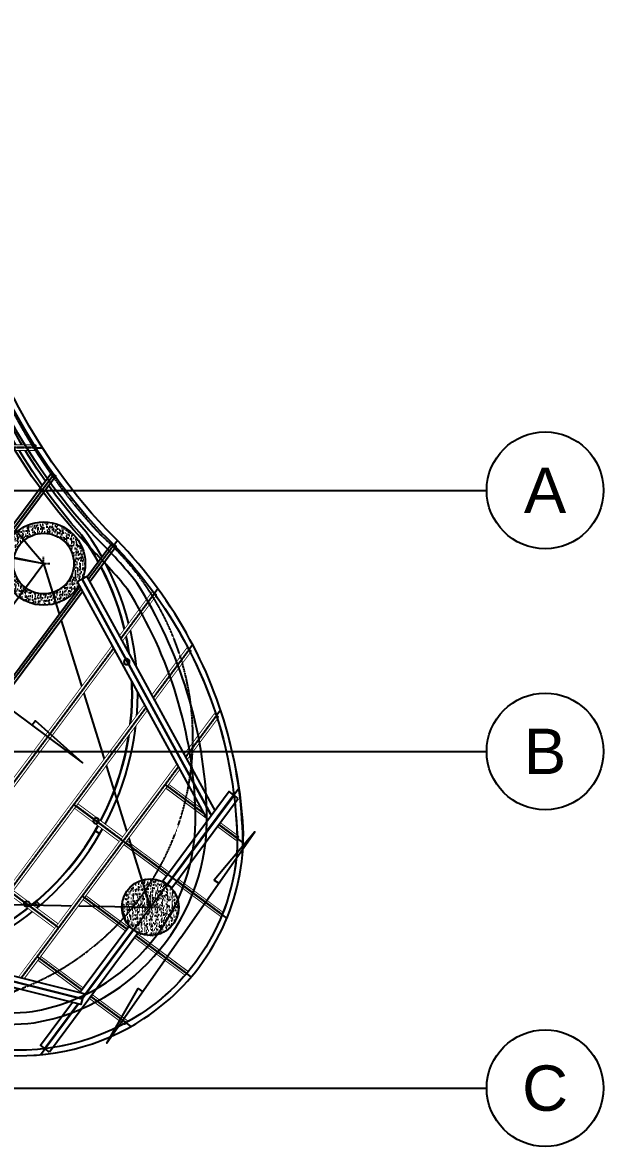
# Model space of a CAD drawing. Header units: millimetres. Extents: x 59135 to 3708801, y -250967 to 196121.
# Drawn here: x 3459877 to 3475223, y -146415 to -116706 of the extents above; entities that cross this region are included whole.
import ezdxf
from ezdxf.enums import TextEntityAlignment as Align

# ---------------------------------------------------------------- set-up
doc = ezdxf.new("R2010")
doc.units = ezdxf.units.MM
doc.header["$LTSCALE"] = 5
doc.set_wipeout_variables(frame=1)
for name, pattern in [('CENTER2', [1.125, 0.75, -0.125, 0.125, -0.125]), ('DASHDOT', [1, 0.5, -0.25, 0, -0.25]), ('HIDDEN', [0.375, 0.25, -0.125])]:
    doc.linetypes.add(name, pattern=pattern)
for name, color, linetype in [('CLARO', 8, 'Continuous'), ('EE-5', 7, 'Continuous'), ('EE-ACHURADOS', 9, 'Continuous'), ('EE-COLUMNAS CONCRETO', 11, 'Continuous'), ('EE-COTAS', 1, 'Continuous'), ('EE-EJES', 8, 'DASHDOT'), ('EE-OCULTAS', 252, 'HIDDEN'), ('EE-OCULTO', 252, 'HIDDEN'), ('EE-PMETALICO 6x4.76', 70, 'Continuous'), ('EE-TEXTO 1', 4, 'Continuous')]:
    doc.layers.add(name, color=color, linetype=linetype)
doc.styles.add('ARIAL EE', font='arial.ttf')

# ---------------------------------------------------------------- blocks, each defined once
blk = doc.blocks.new('*U131')
blk.add_wipeout([(-50, -3204), (50, -3204), (50, -5583), (-50, -5583)])
blk.add_lwpolyline([(-50, -3204), (50, -3204), (50, -5583), (-50, -5583)], close=True)
blk.add_wipeout([(-50, -3204), (50, -3204), (50, -5583), (-50, -5583)])
at = {"layer": 'EE-OCULTAS'}
for p, q in [((-3, -3204), (-3, -5583)), ((3, -3204), (3, -5583))]:
    blk.add_line(p, q, dxfattribs=at)
blk = doc.blocks.new('*U132')
blk.add_wipeout([(-50, -2322), (50, -2322), (50, -5583), (-50, -5583)])
blk.add_lwpolyline([(-50, -2322), (50, -2322), (50, -5583), (-50, -5583)], close=True)
blk.add_wipeout([(-50, -2322), (50, -2322), (50, -5583), (-50, -5583)])
at = {"layer": 'EE-OCULTAS'}
for p, q in [((-3, -2322), (-3, -5583)), ((3, -2322), (3, -5583))]:
    blk.add_line(p, q, dxfattribs=at)
blk = doc.blocks.new('*U133')
blk.add_wipeout([(-50, -2147), (50, -2147), (50, -5583), (-50, -5583)])
blk.add_lwpolyline([(-50, -2147), (50, -2147), (50, -5583), (-50, -5583)], close=True)
blk.add_wipeout([(-50, -2147), (50, -2147), (50, -5583), (-50, -5583)])
at = {"layer": 'EE-OCULTAS'}
for p, q in [((-3, -2147), (-3, -5583)), ((3, -2147), (3, -5583))]:
    blk.add_line(p, q, dxfattribs=at)
blk = doc.blocks.new('*U134')
blk.add_wipeout([(-50, -2655), (50, -2655), (50, -5583), (-50, -5583)])
blk.add_lwpolyline([(-50, -2655), (50, -2655), (50, -5583), (-50, -5583)], close=True)
blk.add_wipeout([(-50, -2655), (50, -2655), (50, -5583), (-50, -5583)])
at = {"layer": 'EE-OCULTAS'}
for p, q in [((-3, -2655), (-3, -5583)), ((3, -2655), (3, -5583))]:
    blk.add_line(p, q, dxfattribs=at)
blk = doc.blocks.new('*U135')
blk.add_lwpolyline([(-64, 333), (63, 333), (63, -1285), (-64, -1285)], close=True)
blk.add_wipeout([(-64, 333), (63, 333), (63, -1285), (-64, -1285)])
at = {"layer": 'EE-OCULTAS'}
for p, q in [((-3, -1285), (-3, 333)), ((3, -1285), (3, 333))]:
    blk.add_line(p, q, dxfattribs=at)
blk = doc.blocks.new('*U136')
blk.add_lwpolyline([(-64, 174), (63, 174), (63, -1446), (-64, -1446)], close=True)
blk.add_wipeout([(-64, 174), (63, 174), (63, -1446), (-64, -1446)])
at = {"layer": 'EE-OCULTAS'}
for p, q in [((-3, -1446), (-3, 174)), ((3, -1446), (3, 174))]:
    blk.add_line(p, q, dxfattribs=at)
blk = doc.blocks.new('COLUMNA CONCRETO')
at = {"layer": 'EE-ACHURADOS'}
h = blk.add_hatch(dxfattribs=at)
h.set_pattern_fill('AR-CONC', color=256)
h.set_pattern_definition([(50, (-2321747.4, -250169.48), (182.184669, -15.939086), [19.05, -209.55]), (355, (-2321747.4, -250169.48), (-35.243421, 191.056845), [15.24, -167.640584]), (100.451445, (-2321732.22, -250170.81), (146.941247, 175.117752), [16.190009, -178.090245]), (46.1842, (-2321747.4, -250118.68), (271.07904, -42.042328), [28.575, -314.325]), (96.635558, (-2321724.8, -250122.2), (237.404134, 247.426125), [24.285023, -267.135608]), (351.184151, (-2321747.4, -250118.68), (237.404134, 247.426125), [22.859967, -251.459732]), (21, (-2321722, -250131.38), (151.614391, -102.265198), [19.05, -209.55]), (326, (-2321722, -250131.38), (61.802028, 184.187966), [15.24, -167.64]), (71.451445, (-2321709.37, -250139.9), (213.416419, 81.922769), [16.190009, -178.089938]), (37.5, (-2321747.4, -250169.485), (3.0886033, 84.5550389), [0, -165.608, 0, -170.18, 0, -168.275]), (7.5, (-2321747.4, -250169.485), (66.8196625, 100.1805748), [0, -97.028, 0, -161.798, 0, -64.135]), (327.5, (-2321804.044, -250169.485), (135.5905952, -5.728744), [0, -63.5, 0, -198.12, 0, -262.89]), (317.5, (-2321829.44, -250169.48), (148.1291814, 25.426491), [0, -82.55, 0, -131.572, 0, -186.69])])
h.paths.add_polyline_path([(-1100, 0, 1), (1100, 0, 1)])
h.paths.add_polyline_path([(800, 0, -1), (-800, 0, -1)], flags=16)
at = {"layer": 'EE-COLUMNAS CONCRETO'}
for radius in [1100, 800]:
    blk.add_circle((0, 0), radius, dxfattribs=at)
at = {"layer": 'EE-EJES'}
for q in [(0, 175), (168, 0)]:
    blk.add_line((0, 0), q, dxfattribs=at)
blk = doc.blocks.new('*U215')
blk.add_lwpolyline([(-64, 645), (63, 645), (63, -7496), (-64, -7496)], close=True)
blk.add_wipeout([(-64, 645), (63, 645), (63, -7496), (-64, -7496)])
at = {"layer": 'EE-OCULTAS'}
for p, q in [((-3, -7496), (-3, 645)), ((3, -7496), (3, 645))]:
    blk.add_line(p, q, dxfattribs=at)
blk = doc.blocks.new('COLUMNA 1500')
at = {"layer": 'EE-ACHURADOS'}
h = blk.add_hatch(dxfattribs=at)
h.set_pattern_fill('AR-CONC', color=256)
h.paths.add_polyline_path([(-750, 0, 1), (750, 0, 1)])
at = {"layer": 'EE-COLUMNAS CONCRETO'}
blk.add_circle((0, 0), 750, dxfattribs=at)
at = {"layer": 'EE-EJES'}
for q in [(0, 317), (263, 0)]:
    blk.add_line((0, 0), q, dxfattribs=at)
blk = doc.blocks.new('*U277')
blk.add_wipeout([(-76, 2159), (76, 2159), (76, -12384), (-76, -12384)])
blk.add_lwpolyline([(-76, 2159), (76, 2159), (76, -12384), (-76, -12384)], close=True)
at = {"layer": 'EE-OCULTO'}
for p, q in [((-4, -12384), (-4, 2159)), ((4, -12384), (4, 2159))]:
    blk.add_line(p, q, dxfattribs=at)
blk = doc.blocks.new('*U166')
blk.add_lwpolyline([(-64, 988), (63, 988), (63, -12577), (-64, -12577)], close=True)
blk.add_wipeout([(-64, 988), (63, 988), (63, -12577), (-64, -12577)])
at = {"layer": 'EE-OCULTAS'}
for p, q in [((-3, -12577), (-3, 988)), ((3, -12577), (3, 988))]:
    blk.add_line(p, q, dxfattribs=at)
blk = doc.blocks.new('*U167')
blk.add_lwpolyline([(-64, 566), (63, 566), (63, -11930), (-64, -11930)], close=True)
blk.add_wipeout([(-64, 566), (63, 566), (63, -11930), (-64, -11930)])
at = {"layer": 'EE-OCULTAS'}
for p, q in [((-3, -11930), (-3, 566)), ((3, -11930), (3, 566))]:
    blk.add_line(p, q, dxfattribs=at)
blk = doc.blocks.new('*U168')
blk.add_lwpolyline([(-63, -106), (63, -106), (63, -10963), (-63, -10963)], close=True)
blk.add_wipeout([(-63, -106), (63, -106), (63, -10963), (-63, -10963)])
at = {"layer": 'EE-OCULTAS'}
for p, q in [((-3, -10963), (-3, -106)), ((3, -10963), (3, -106))]:
    blk.add_line(p, q, dxfattribs=at)
blk = doc.blocks.new('*U193')
blk.add_wipeout([(-70, 6513), (70, 6513), (70, -7637), (-70, -7637)])
blk.add_lwpolyline([(-70, 6513), (70, 6513), (70, -7637), (-70, -7637)], close=True)
at = {"layer": 'EE-OCULTAS'}
for p, q in [((-3, 6513), (-3, -7637)), ((3, 6513), (3, -7637))]:
    blk.add_line(p, q, dxfattribs=at)
blk = doc.blocks.new('POSTE M 6x4.76')
at = {"layer": 'EE-ACHURADOS'}
h = blk.add_hatch(color=256, dxfattribs=at)
h.dxf.hatch_style = 1
h.paths.add_polyline_path([(-102, -37, 1), (51, -37, 1)])
h.paths.add_polyline_path([(46, -37, -1), (-97, -37, -1)], flags=16)
at = {"layer": 'EE-PMETALICO 6x4.76'}
for radius in [76.2, 71.4]:
    blk.add_circle((-26, -37), radius, dxfattribs=at)
blk = doc.blocks.new('ITEM_1')
at = {"layer": 'EE-5'}
blk.add_circle((0, 0), 3.857, dxfattribs=at)
at = {"layer": 'EE-TEXTO 1', "style": 'ARIAL EE', "flags": 4}
blk.add_attdef('EJE', text='', height=3, dxfattribs=at).set_placement((0.001, -0.001), align=Align.MIDDLE_CENTER)
blk = doc.blocks.new('A$C572D47DB')
at = {"layer": 'CLARO'}
for p, q in [((108157, 37618), (116478, 37618)), ((117995, 27414, 0), (117876, 27488, 0)), ((116369, 25481), (116274, 25597)), ((116419, 25523, 0), (116325, 25627, 0))]:
    blk.add_line(p, q, dxfattribs=at)
for points in [[(112612, 49618, 0.241408), (116517, 34556)], [(104906, 28597, -0.063161), (107946, 25526, 0.261651), (112300, 23783, 0.578254), (117633, 35390, -0.231021), (114103, 47789)], [(104993, 28707, -0.063137), (108056, 25613, 0.261714), (112284, 23922, 0.578017), (117524, 35303, -0.230879), (113965, 47813, -0.230879)]]:
    blk.add_lwpolyline(points, format="xyb", dxfattribs=at)
at = {"layer": 'CLARO', "elevation": 0}
blk.add_lwpolyline([(108064, 25620, 0.261821), (112284, 23932, 0.578454), (117511, 35305, 0.578454)], format="xyb", dxfattribs=at)
at = {"layer": 'EE-EJES', "linetype": 'CENTER2', "ltscale": 2.5}
blk.add_line((40125, 20691), (128214, 20691), dxfattribs=at)
at = {"layer": 'CLARO'}
blk.add_blockref('COLUMNA CONCRETO', (116512, 34556), dxfattribs=at)
at = {"layer": 'CLARO', "rotation": 233.3606623391438}
blk.add_blockref('*U131', (124200, 25384), dxfattribs=at)
at = {"layer": 'EE-COTAS'}
ref = blk.add_blockref('ITEM_1', (129757, 36491), dxfattribs=dict(at, xscale=400, yscale=400, zscale=400, rotation=180))
ref.add_attrib('EJE', 'A', dxfattribs={"layer": 'EE-TEXTO 1', "height": 1200, "style": 'ARIAL EE', "flags": 4}).set_placement((129756, 36492), align=Align.MIDDLE_CENTER)
ref = blk.add_blockref('ITEM_1', (129757, 29591), dxfattribs=dict(at, xscale=400, yscale=400, zscale=400, rotation=180))
ref.add_attrib('EJE', 'B', dxfattribs={"layer": 'EE-TEXTO 1', "height": 1200, "style": 'ARIAL EE', "flags": 4}).set_placement((129756, 29592), align=Align.MIDDLE_CENTER)
ref = blk.add_blockref('ITEM_1', (129757, 20691), dxfattribs=dict(at, xscale=400, yscale=400, zscale=400, rotation=180))
ref.add_attrib('EJE', 'C', dxfattribs={"layer": 'EE-TEXTO 1', "height": 1200, "style": 'ARIAL EE', "flags": 4}).set_placement((129756, 20692), align=Align.MIDDLE_CENTER)
at = {"layer": 'CLARO'}
for name, p, rotation in [('*U215', (108804, 37618), 90), ('*U132', (123091, 23893), 233.3606623391438)]:
    blk.add_blockref(name, p, dxfattribs=dict(at, rotation=rotation))
at = {"layer": 'CLARO', "xscale": -1, "rotation": 53.36066233917359}
blk.add_blockref('*U136', (115746, 25796), dxfattribs=at)
at = {"layer": 'CLARO'}
blk.add_lwpolyline([(104500, 36709), (116517, 34556), (109899, 25654)], close=True, dxfattribs=at)
at = {"layer": 'CLARO', "xscale": -1, "rotation": 53.36066233917359}
blk.add_blockref('*U135', (117578, 27993), dxfattribs=at)
at = {"layer": 'CLARO', "rotation": 233.3606623391438}
blk.add_blockref('*U133', (122011, 22441), dxfattribs=at)
at = {"layer": 'CLARO'}
blk.add_lwpolyline([(109899, 25654), (119330, 25475), (116517, 34556)], dxfattribs=at)
blk.add_blockref('COLUMNA 1500', (119330, 25475), dxfattribs=at)
at = {"layer": 'CLARO', "rotation": 233.3606623391438}
blk.add_blockref('*U134', (120818, 20837), dxfattribs=at)
at = {"layer": 'CLARO', "rotation": 143.3606623391476}
blk.add_blockref('*U277', (109386, 26972), dxfattribs=at)
at = {"layer": 'CLARO'}
for points in [[(116777, 36909), (108007, 25117)], [(118459, 35168), (109835, 23573)], [(119529, 33891), (111249, 22757)], [(116427, 21572), (121667, 28618)]]:
    blk.add_lwpolyline(points, dxfattribs=at)
at = {"layer": 'EE-EJES', "linetype": 'CENTER2', "ltscale": 2.5}
blk.add_line((40125, 36491), (128214, 36491), dxfattribs=at)
at = {"layer": 'CLARO', "rotation": 143.3606623391669}
blk.add_blockref('*U166', (111930, 23674), dxfattribs=at)
at = {"layer": 'CLARO'}
blk.add_lwpolyline([(120448, 32411), (112797, 22123)], dxfattribs=at)
at = {"layer": 'CLARO', "rotation": 143.3606623391669}
blk.add_blockref('*U167', (113231, 22706), dxfattribs=at)
at = {"layer": 'CLARO'}
blk.add_lwpolyline([(121185, 30685), (114495, 21690)], dxfattribs=at)
at = {"layer": 'CLARO', "rotation": 143.3606623391669}
blk.add_blockref('*U168', (114531, 21739), dxfattribs=at)
at = {"layer": 'CLARO'}
for points in [[(114803, 31325), (117534, 29288), (116294, 30399), (116204, 30280)], [(121774, 27188), (119720, 28716)], [(120136, 24674), (122091, 27465), (121017, 26192), (121139, 26106)], [(120410, 23633), (117531, 25774)], [(110581, 24795), (117648, 23023)], [(120136, 24674), (118182, 21882), (119012, 23327), (119134, 23241)], [(118821, 22322), (116338, 24169)]]:
    blk.add_lwpolyline(points, dxfattribs=at)
at = {"layer": 'CLARO', "rotation": 143.3606623391316}
blk.add_blockref('*U193', (113810, 28918), dxfattribs=at)
at = {"layer": 'CLARO'}
for points in [[(104179, 37096), (116512, 34556)], [(117533, 34145), (121022, 27751)]]:
    blk.add_lwpolyline(points, dxfattribs=at)
blk.add_blockref('POSTE M 6x4.76', (116092, 25595), dxfattribs=at)
blk.add_wipeout([(116668, 21645), (116427, 21824), (118762, 24963), (119002, 24784)]).dxf.layer = 'CLARO'
for p, q in [((118876, 24878), (116542, 21739)), ((118888, 24869), (116554, 21730))]:
    blk.add_line(p, q, dxfattribs=at)
at = {"layer": 'CLARO', "lineweight": 0}
for points in [[(71670, 47258, 0.782844), (93104, 50601, 0.090786), (92687, 54241, -0.080524), (91771, 59576, -0.101032), (93056, 67043, -0.09772), (96977, 73200, -0.206134), (104614, 76489, -0.203289), (112169, 73285, -0.101382), (116227, 66901, -0.097317), (117458, 59739, -0.117073), (115646, 52107, 0.312735), (118163, 35463, -0.069354), (120187, 32880, -0.117339), (121784, 27578, -0.217941), (119901, 23100, -0.209915), (115309, 21572, -0.118327), (109916, 23520, -0.070236), (107764, 25385), (107764, 25385, 0.138994), (100911, 30667, 0.101252)], [(101191, 30720, -0.134585), (107886, 25474, 0.017618), (108158, 25150, 0.050442), (110008, 23637, 0.101823), (114602, 21824, 0.240461), (119800, 23211, 0.217845), (121634, 27571, 0.117042), (120063, 32794, 0.069594), (118060, 35355, -0.312906), (115511, 52174, 0.117114), (117308, 59741, 0.097341), (116087, 66848, 0.101382), (112061, 73181, 0.203289), (104614, 76339, 0.206142), (97086, 73096, 0.097725), (93195, 66988, 0.101054), (91921, 59579, 0.080692), (92831, 54285, -0.161981), (92696, 47940, -0.690538), (71529, 47204, 0.104329)]]:
    blk.add_lwpolyline(points, format="xyb", dxfattribs=at)
at = {"layer": 'CLARO'}
blk.add_lwpolyline([(116668, 21645), (116427, 21824), (118762, 24963), (119002, 24784)], close=True, dxfattribs=at)
blk.add_wipeout([(110545, 24649), (110618, 24940), (117571, 23197), (117498, 22906)]).dxf.layer = 'CLARO'
for p, q in [((116906, 24933), (115606, 25900)), ((117533, 23047), (110580, 24790)), ((117536, 23056), (110582, 24799))]:
    blk.add_line(p, q, dxfattribs=at)
blk.add_lwpolyline([(101731, 31494), (100911, 30667, -0.138324), (107750, 25403, 0.071138), (109916, 23520, 0.118327), (115309, 21572, 0.16957), (119160, 22528, 0.236382), (121775, 27026, 0.1343), (120187, 32880, 0.069354), (118163, 35463, -0.312735), (115646, 52107, 0.117073), (117458, 59739, 0.097317), (116227, 66901, 0.101382), (112169, 73285, 0.203289), (104614, 76489, 0.206134), (96977, 73200, 0.09772), (93056, 67043, 0.101032), (91771, 59576, 0.080201), (92685, 54241, -0.090786), (93102, 50601, -0.782823), (71670, 47258, 0.104217)], format="xyb", dxfattribs=at)
blk.add_lwpolyline([(110545, 24649), (110618, 24940), (117571, 23197), (117498, 22906)], close=True, dxfattribs=at)
blk.add_wipeout([(117664, 34217), (117401, 34073), (120895, 27675), (121159, 27819)]).dxf.layer = 'CLARO'
for p, q in [((121023, 27745), (117529, 34143)), ((121031, 27749), (117536, 34148))]:
    blk.add_line(p, q, dxfattribs=at)
blk.add_lwpolyline([(117664, 34217), (117401, 34073), (120895, 27675), (121159, 27819)], close=True, dxfattribs=at)
at = {"layer": 'EE-EJES', "linetype": 'CENTER2', "ltscale": 2.5}
blk.add_line((40125, 29591), (128214, 29591), dxfattribs=at)
at = {"layer": 'CLARO', "xscale": -0.9999999999999998, "rotation": 100.3680466123617}
for p in [(118675, 31928), (117866, 27723)]:
    blk.add_blockref('POSTE M 6x4.76', p, dxfattribs=at)
blk.add_wipeout([(121654, 28349), (121413, 28528), (119657, 26166), (119898, 25987)]).dxf.layer = 'CLARO'
at = {"layer": 'CLARO'}
for p, q in [((119771, 26081), (121528, 28443)), ((119783, 26072), (121540, 28434)), ((121352, 25186), (117310, 28192))]:
    blk.add_line(p, q, dxfattribs=at)
blk.add_lwpolyline([(71529, 47204, 0.783099), (93251, 50591, 0.090755), (92829, 54285, -0.080304), (91921, 59579, -0.101054), (93195, 66988, -0.097725), (97086, 73096, -0.206142), (104614, 76339, -0.203289), (112061, 73181, -0.101382), (116087, 66848, -0.097341), (117308, 59741, -0.117114), (115511, 52174, 0.312906), (118060, 35355, -0.034755), (119151, 34144, -0.16768), (121627, 27068, -0.237984), (119081, 22657, -0.200374), (114602, 21824, -0.101823), (110008, 23637, -0.070693), (107869, 25494, 0.133856), (101191, 30720), (101966, 31519)], format="xyb", dxfattribs=at)
at = {"layer": 'CLARO', "elevation": 0}
for points in [[(84688, 30196, -0.12743), (94814, 32285, -0.08041), (101257, 30909, -0.133928), (108024, 25619, 0.062515), (109855, 23979, 0.02764), (110988, 23286, 0.12985), (116260, 22417, 0.37346), (120824, 27990, 0.134946), (118972, 34049, 0.033245), (117917, 35215, -0.313002), (115332, 52263, 0.312558), (112697, 71021, 0.095084), (109686, 73422, 0.028207), (107367, 74376, 0.167625), (101882, 74385, 0.057826), (99557, 73451, 0.091663), (96530, 71020, 0.294565), (93459, 53201, 0.055671), (95274, 49994, -0.207318), (94495, 45461, -0.255742), (80703, 39898, -0.221957)], [(84555, 30465, -0.12743), (94829, 32585, -0.080457), (101369, 31187, -0.133816), (108258, 25808, 0.062221), (110026, 24226, 0.027404), (111121, 23555, 0.129296), (116220, 22715, 0.372851), (120525, 27981, 0.134606), (118727, 33875, 0.03305), (117704, 35004, -0.313149), (115063, 52396, 0.312679), (112472, 70821, 0.095085), (109551, 73154, 0.028143), (107269, 74093, 0.167929), (101970, 74098, 0.058068), (99700, 73187, 0.091793), (96754, 70821, 0.294641), (93735, 53318, 0.056557), (95551, 50123, -0.210583), (94737, 45283, -0.256012), (80668, 39600, -0.221957)]]:
    blk.add_lwpolyline(points, format="xyb", dxfattribs=at)
at = {"layer": 'CLARO'}
blk.add_lwpolyline([(121654, 28349), (121413, 28528), (119657, 26166), (119898, 25987)], close=True, dxfattribs=at)

msp = doc.modelspace()

# ---------------------------------------------------------------- block references
msp.add_blockref('A$C572D47DB', (3343923.8, -165563.1))

# ---------------------------------------------------------------- next in the draw order: hatches: boundary and pattern name
at = {"layer": 'CLARO'}
h = msp.add_hatch(dxfattribs=at)
h.set_pattern_fill('ANSI31', color=256, scale=80)
h.set_pattern_definition([(45, (209410.86, 21133.62), (-179.605122, 179.605122), [])])
h.paths.add_polyline_path([(3460150.7, -98661.8, 0.1013821), (3456092.4, -92277.9, 0.2032895), (3448537.8, -89074, 0.2061338), (3440901.2, -92363.4, 0.0977205), (3436979.6, -98520.2, 0.1010324), (3435695, -105987.2, 0.0802006), (3436609, -111322, -0.0907855), (3437025.6, -114962.4, -0.0811742), (3436135, -118454.5), (3436215, -118643.9, 0.0025511), (3436262, -118538.4, -0.4500968), (3456138.1, -113736.8, -0.2957737), (3458076.2, -117783.4, 0.0127068), (3457983.9, -118544.8), (3458136.7, -118454.5, -0.0886896), (3459569.6, -113456, 0.117073), (3461381.4, -105823.9, 0.0973165)])

# ---------------------------------------------------------------- next in the draw order: linework, layer by layer
at = {"layer": 'EE-OCULTAS'}
msp.add_lwpolyline([(3424934.6, -138005.5, -0.2675233), (3445098.6, -134914.5, -0.133974), (3451783.9, -140142.3, 1.0815347), (3461974.5, -130282.5, -0.2303814), (3458066.8, -117822.5, 0.2474218), (3456696.2, -114234.6, 0.4641813), (3436286.5, -118538.4, -0.0198828), (3435897.8, -119350.2, -0.1868549), (3429922.2, -124878.6, -0.1575649), (3418338, -124960.7, 0.3766846), (3407527.5, -129011.8, 0.0769467), (3406908.6, -130880.2, 0.2444887), (3409205.4, -137385, 0.0389699), (3411795.3, -139318.4, 0.1921981), (3421142.8, -140331.3, 0.0881228), (3423507, -139159.1, 0.0217248), (3424527.4, -138338.1, -0.0063725), (3424934.6, -138005.5)], format="xyb", close=True, dxfattribs=at)

doc.saveas('drawing.dxf')
